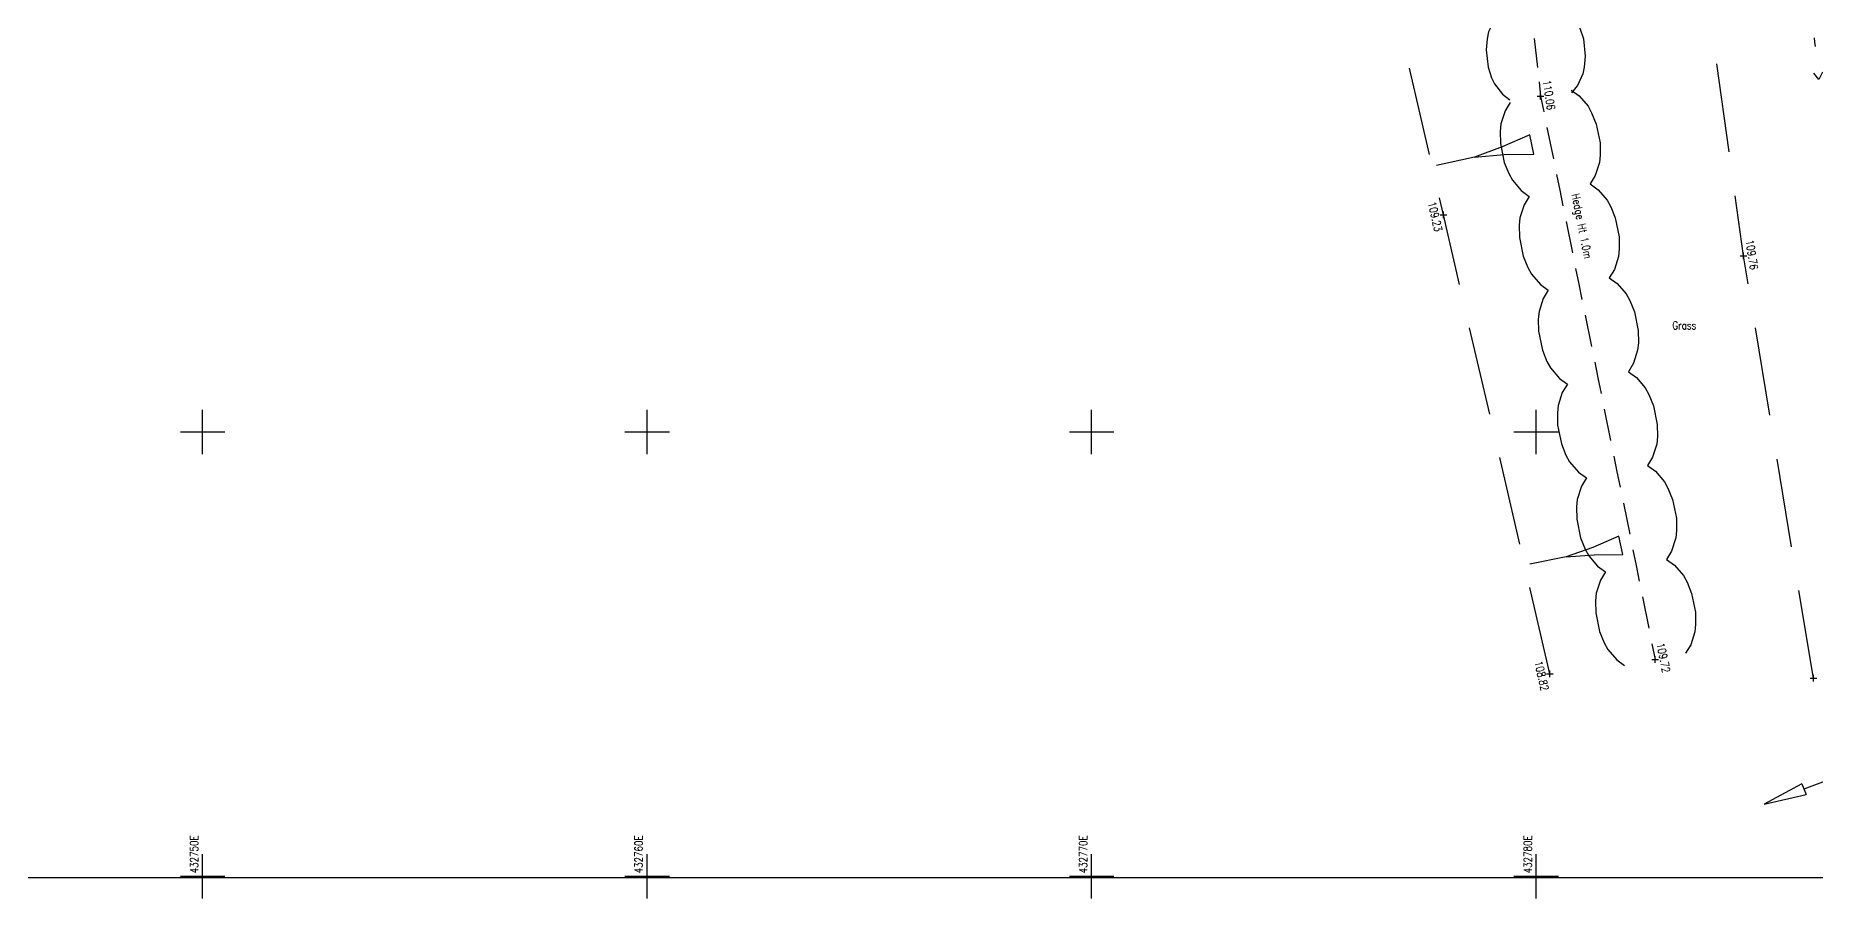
# Model space of a CAD drawing. Header units: millimetres. Extents: x -27952 to 75845, y -24026 to 57117.
# Drawn here: x 984 to 41022, y -24026 to -4602 of the extents above; entities that cross this region are included whole.
import ezdxf
from ezdxf.enums import TextEntityAlignment as Align

# ---------------------------------------------------------------- set-up
doc = ezdxf.new("R2010")
doc.units = ezdxf.units.MM
doc.linetypes.add('16764-Topo$0$Dashed', pattern=[3, 2, -1])
for name, color, linetype in [('16764-Topo$0$SV_$_Grid', 7, 'Continuous'), ('16764-Topo$0$SV_Drainage Text', 132, 'Continuous'), ('16764-Topo$0$SV_Land Form Levels', 7, 'Continuous'), ('16764-Topo$0$SV_Land Forms', 7, 'Continuous'), ('16764-Topo$0$SV_Misc Text', 7, 'Continuous'), ('16764-Topo$0$SV_Road Channels', 2, 'Continuous'), ('16764-Topo$0$SV_Road Levels', 7, 'Continuous'), ('16764-Topo$0$SV_Vegetation', 3, 'Continuous'), ('16764-Topo$0$SV_Vegetation Levels', 7, 'Continuous'), ('X-Ref-Site', 7, 'Continuous')]:
    doc.layers.add(name, color=color, linetype=linetype)
doc.styles.add('16764-Topo$0$Default', font='RomanS', dxfattribs={"width": 0.8})

# ---------------------------------------------------------------- blocks, each defined once
blk = doc.blocks.new('16764-Topo$0$PT_PLUS')
at = {"color": 0, "linetype": 'Continuous', "flags": 128}
for points in [[(-0.5, 0), (0.5, 0)], [(0, -0.5), (0, 0.5)]]:
    blk.add_lwpolyline(points, dxfattribs=at)
blk = doc.blocks.new('16764-Topo$0$ARROW FOUL')
at = {"color": 32, "linetype": 'Continuous', "flags": 128}
for points in [[(0.144394, 0), (0, 0)], [(0.144394, 0), (1.383377, 0)], [(2.063735, 0), (1.383377, 0.093452)], [(1.383377, -0.089226), (1.383377, 0.093452)], [(1.383377, -0.089226), (2.063735, 0)]]:
    blk.add_lwpolyline(points, dxfattribs=at)
blk = doc.blocks.new('16764-Topo$0$GLOBALTADPOLE')
at = {"color": 8, "linetype": 'Continuous', "flags": 128}
for points in [[(0.021, 0.0028), (0, 0.007)], [(0, 0.007), (0, -0.007)], [(0.042, 0), (0.021, 0.0028)], [(0.021, -0.0028), (0.042, 0)], [(0.042, 0), (0.07, 0)], [(0, -0.007), (0.021, -0.0028)]]:
    blk.add_lwpolyline(points, dxfattribs=at)
blk = doc.blocks.new('16764-Topo')
at = {"layer": '16764-Topo$0$SV_$_Grid', "color": 7, "linetype": 'Continuous', "flags": 128}
blk.add_lwpolyline([(432717.307774, 221799.962952), (432717.307774, 221880.642948), (432821.1047, 221880.642948), (432821.1047, 221799.962952)], close=True, dxfattribs=at)
for points in [[(432750, 221809.5), (432750, 221810.5)], [(432760, 221809.5), (432760, 221810.5)], [(432770, 221809.5), (432770, 221810.5)], [(432780, 221809.5), (432780, 221810.5)], [(432749.5, 221810), (432750.5, 221810)], [(432759.5, 221810), (432760.5, 221810)], [(432769.5, 221810), (432770.5, 221810)], [(432779.5, 221810), (432780.5, 221810)], [(432750, 221799.5), (432750, 221800.5)], [(432750, 221799.962952), (432750, 221800.462952)], [(432760, 221799.5), (432760, 221800.5)], [(432760, 221799.962952), (432760, 221800.462952)], [(432770, 221799.5), (432770, 221800.5)], [(432770, 221799.962952), (432770, 221800.462952)], [(432780, 221799.5), (432780, 221800.5)], [(432780, 221799.962952), (432780, 221800.462952)], [(432749.5, 221800), (432750.5, 221800)], [(432759.5, 221800), (432760.5, 221800)], [(432769.5, 221800), (432770.5, 221800)], [(432779.5, 221800), (432780.5, 221800)]]:
    blk.add_lwpolyline(points, dxfattribs=at)
at = {"layer": '16764-Topo$0$SV_Drainage Text', "color": 32, "linetype": 'Continuous', "flags": 128}
for points in [[(432786.253451, 221818.874691), (432786.264676, 221818.776145), (432786.275902, 221818.677599)], [(432786.44269, 221818.096929), (432786.360309, 221817.936575), (432786.243975, 221818.074294)]]:
    blk.add_lwpolyline(points, dxfattribs=at)
at = {"layer": '16764-Topo$0$SV_Land Forms', "color": 4, "linetype": '16764-Topo$0$Dashed', "flags": 128}
blk.add_lwpolyline([(432780.308847, 221804.554189), (432777.91431, 221814.890713), (432776.459452, 221821.170916), (432772.482515, 221824.626161), (432764.685415, 221826.484411), (432757.021752, 221827.237292), (432748.92396, 221828.032821)], dxfattribs=at)
at = {"layer": '16764-Topo$0$SV_Road Channels', "color": 3, "linetype": '16764-Topo$0$Dashed', "flags": 128}
blk.add_lwpolyline([(432786.236869, 221804.455655), (432784.664293, 221813.962052), (432783.496832, 221822.385686), (432781.949155, 221830.766205), (432781.347178, 221837.572947), (432781.139751, 221843.3598), (432781.148811, 221845.769522), (432781.005212, 221846.454196), (432780.51232, 221846.860531), (432780.020513, 221847.154529), (432779.899226, 221847.345797), (432779.95065, 221847.768362), (432780.776668, 221848.985313), (432781.30398, 221850.486085), (432781.632419, 221852.769767)], dxfattribs=at)
at = {"layer": '16764-Topo$0$SV_Vegetation', "color": 92, "linetype": 'Continuous'}
for p, q in [((432779.954, 221818.858044), (432780.027281, 221818.208296)), ((432780.064032, 221817.882447), (432780.100783, 221817.556597)), ((432780.100783, 221817.556597), (432780.172054, 221817.20586)), ((432780.243755, 221816.85301), (432780.386728, 221816.149423)), ((432780.673101, 221814.740136), (432780.816074, 221814.036549)), ((432781.102448, 221812.627262), (432781.24542, 221811.923675)), ((432781.531794, 221810.514389), (432781.674766, 221809.810802)), ((432781.96114, 221808.401515), (432782.104112, 221807.697928)), ((432782.390486, 221806.288641), (432782.533458, 221805.585054)), ((432782.605159, 221805.232204), (432782.67686, 221804.879354))]:
    blk.add_line(p, q, dxfattribs=at)
at = {"layer": '16764-Topo$0$SV_Vegetation', "color": 92, "linetype": 'Continuous', "flags": 128}
for points in [[(432779.185128, 221819.42934), (432779.052578, 221819.26619), (432778.931031, 221819.005479), (432778.897851, 221818.853536), (432778.875674, 221818.604033), (432778.919687, 221818.213793), (432778.99688, 221817.975498), (432779.06307, 221817.834762), (432779.239633, 221817.607673), (432779.405193, 221817.478145)], [(432780.576308, 221819.586244), (432780.741868, 221819.456716), (432780.918431, 221819.229627), (432780.984621, 221819.088891), (432781.061814, 221818.850596), (432781.105827, 221818.460357), (432781.08365, 221818.210854), (432781.05047, 221818.05891), (432780.928923, 221817.7982), (432780.796373, 221817.635049)], [(432779.414803, 221817.417202), (432779.300008, 221817.228867), (432779.20668, 221816.934887), (432779.189883, 221816.766465), (432779.194552, 221816.492399), (432779.280421, 221816.069824), (432779.383088, 221815.815672), (432779.464288, 221815.667163), (432779.664952, 221815.432924), (432779.844149, 221815.304329)], [(432780.786763, 221817.695991), (432780.96596, 221817.567396), (432781.166624, 221817.333157), (432781.247824, 221817.184648), (432781.350491, 221816.930496), (432781.43636, 221816.507921), (432781.44103, 221816.233855), (432781.424232, 221816.065433), (432781.330904, 221815.771453), (432781.21611, 221815.583118)], [(432780.458428, 221815.796573), (432780.530129, 221815.443723), (432780.601401, 221815.092986)], [(432781.21611, 221815.583118), (432781.395306, 221815.454522), (432781.59597, 221815.220283), (432781.67717, 221815.071775), (432781.779837, 221814.817622), (432781.865706, 221814.395047), (432781.870376, 221814.120981), (432781.853578, 221813.952559), (432781.760251, 221813.65858), (432781.645456, 221813.470244)], [(432779.844149, 221815.304329), (432779.729354, 221815.115993), (432779.636026, 221814.822013), (432779.619229, 221814.653591), (432779.623898, 221814.379525), (432779.709768, 221813.95695), (432779.812434, 221813.702798), (432779.893634, 221813.554289), (432780.094298, 221813.32005), (432780.273495, 221813.191455)], [(432780.887774, 221813.683699), (432780.959475, 221813.330849), (432781.030747, 221812.980112)], [(432781.645456, 221813.470244), (432781.824652, 221813.341649), (432782.025317, 221813.10741), (432782.106516, 221812.958901), (432782.209183, 221812.704748), (432782.295052, 221812.282174), (432782.299722, 221812.008108), (432782.282924, 221811.839685), (432782.189597, 221811.545706), (432782.074802, 221811.35737)], [(432780.273495, 221813.191455), (432780.1587, 221813.003119), (432780.065372, 221812.709139), (432780.048575, 221812.540717), (432780.053244, 221812.266651), (432780.139114, 221811.844076), (432780.241781, 221811.589924), (432780.32298, 221811.441415), (432780.523644, 221811.207176), (432780.702841, 221811.078581)], [(432781.317121, 221811.570825), (432781.388821, 221811.217975), (432781.460093, 221810.867238)], [(432780.702841, 221811.078581), (432780.588046, 221810.890245), (432780.494719, 221810.596266), (432780.477921, 221810.427843), (432780.482591, 221810.153777), (432780.56846, 221809.731203), (432780.671127, 221809.47705), (432780.752326, 221809.328541), (432780.95299, 221809.094302), (432781.132187, 221808.965707)], [(432782.074802, 221811.35737), (432782.253999, 221811.228775), (432782.454663, 221810.994536), (432782.535862, 221810.846027), (432782.638529, 221810.591874), (432782.724398, 221810.1693), (432782.729068, 221809.895234), (432782.71227, 221809.726811), (432782.618943, 221809.432832), (432782.504148, 221809.244496)], [(432781.746467, 221809.457952), (432781.818167, 221809.105102), (432781.889439, 221808.754365)], [(432782.504148, 221809.244496), (432782.683345, 221809.115901), (432782.884009, 221808.881662), (432782.965208, 221808.733153), (432783.067875, 221808.479001), (432783.153744, 221808.056426), (432783.158414, 221807.78236), (432783.141616, 221807.613938), (432783.048289, 221807.319958), (432782.933494, 221807.131622)], [(432781.132187, 221808.965707), (432781.017392, 221808.777371), (432780.924065, 221808.483392), (432780.907267, 221808.31497), (432780.911937, 221808.040904), (432780.997806, 221807.618329), (432781.100473, 221807.364176), (432781.181672, 221807.215668), (432781.382336, 221806.981429), (432781.561533, 221806.852833)], [(432782.175813, 221807.345078), (432782.247514, 221806.992228), (432782.318785, 221806.641491)], [(432782.933494, 221807.131622), (432783.112691, 221807.003027), (432783.313355, 221806.768788), (432783.394554, 221806.620279), (432783.497221, 221806.366127), (432783.583091, 221805.943552), (432783.58776, 221805.669486), (432783.570963, 221805.501064), (432783.477635, 221805.207084), (432783.36284, 221805.018749)], [(432781.561533, 221806.852833), (432781.446738, 221806.664498), (432781.353411, 221806.370518), (432781.336613, 221806.202096), (432781.341283, 221805.92803), (432781.427152, 221805.505455), (432781.529819, 221805.251303), (432781.611018, 221805.102794), (432781.811682, 221804.868555), (432781.990879, 221804.73996)]]:
    blk.add_lwpolyline(points, dxfattribs=at)
at = {"layer": '16764-Topo$0$SV_Land Form Levels', "color": 4, "linetype": 'Continuous', "xscale": 0.15, "yscale": 0.15, "zscale": 0.15}
for p in [(432777.91431, 221814.890713), (432780.308847, 221804.554189)]:
    blk.add_blockref('16764-Topo$0$PT_PLUS', p, dxfattribs=at)
at = {"layer": '16764-Topo$0$SV_Misc Text', "linetype": 'Continuous'}
for name, p, xscale, yscale, zscale, rotation in [('16764-Topo$0$GLOBALTADPOLE', (432779.901632, 221816.471773), 31.390744, 31.390744, 31.390744, 192.439562), ('16764-Topo$0$GLOBALTADPOLE', (432781.905399, 221807.446932), 29.926736, 29.926736, 29.926736, 191.733084), ('16764-Topo$0$ARROW FOUL', (432787.844256, 221802.644653), 1.40581, 1.40581, 1.40581, 200.650645)]:
    blk.add_blockref(name, p, dxfattribs=dict(at, xscale=xscale, yscale=yscale, zscale=zscale, rotation=rotation))
at = {"layer": '16764-Topo$0$SV_Road Levels', "color": 3, "linetype": 'Continuous', "xscale": 0.15, "yscale": 0.15, "zscale": 0.15}
for p in [(432784.664293, 221813.962052), (432786.236869, 221804.455655)]:
    blk.add_blockref('16764-Topo$0$PT_PLUS', p, dxfattribs=at)
at = {"layer": '16764-Topo$0$SV_Vegetation Levels', "color": 3, "linetype": 'Continuous', "xscale": 0.15, "yscale": 0.15, "zscale": 0.15}
for p in [(432780.100783, 221817.556597), (432782.67686, 221804.879354)]:
    blk.add_blockref('16764-Topo$0$PT_PLUS', p, dxfattribs=at)
at = {"layer": '16764-Topo$0$SV_$_Grid', "color": 7, "style": '16764-Topo$0$Default', "width": 0.8}
for s, p in [('432750E', (432749.9, 221800.062952)), ('432760E', (432759.9, 221800.062952)), ('432770E', (432769.9, 221800.062952)), ('432780E', (432779.9, 221800.062952))]:
    blk.add_text(s, height=0.18, rotation=90, dxfattribs=at).set_placement(p)
at = {"layer": '16764-Topo$0$SV_Land Form Levels', "color": 4, "style": '16764-Topo$0$Default', "width": 0.8}
for s, p in [('109.23', (432777.81689, 221814.868145)), ('108.82', (432780.211427, 221804.531621))]:
    blk.add_text(s, height=0.18, rotation=-76.957053, dxfattribs=at).set_placement(p, align=Align.TOP_CENTER)
at = {"layer": '16764-Topo$0$SV_Misc Text', "style": '16764-Topo$0$Default', "width": 0.8}
blk.add_text('Hedge Ht 1.0m', height=0.18, rotation=-78.798132, dxfattribs=at).set_placement((432780.796014, 221815.351136))
blk.add_text('Grass', height=0.18, dxfattribs=at).set_placement((432783.063955, 221812.310019))
at = {"layer": '16764-Topo$0$SV_Road Levels', "color": 3, "style": '16764-Topo$0$Default', "width": 0.8}
blk.add_text('109.76', height=0.18, rotation=-81.358235, dxfattribs=at).set_placement((432784.763157, 221813.977078), align=Align.CENTER)
at = {"layer": '16764-Topo$0$SV_Vegetation Levels', "color": 3, "style": '16764-Topo$0$Default', "width": 0.8}
for s, rotation, p in [('110.06', -81.03936, (432780.199563, 221817.572172)), ('109.72', -78.513617, (432782.774857, 221804.899268))]:
    blk.add_text(s, height=0.18, rotation=rotation, dxfattribs=at).set_placement(p, align=Align.CENTER)

msp = doc.modelspace()

# ---------------------------------------------------------------- block references
at = {"layer": 'X-Ref-Site', "linetype": 'Continuous', "xscale": 1000, "yscale": 1000, "zscale": 1000}
msp.add_blockref('16764-Topo', (-432745260, -221823526), dxfattribs=at)

doc.saveas('drawing.dxf')
